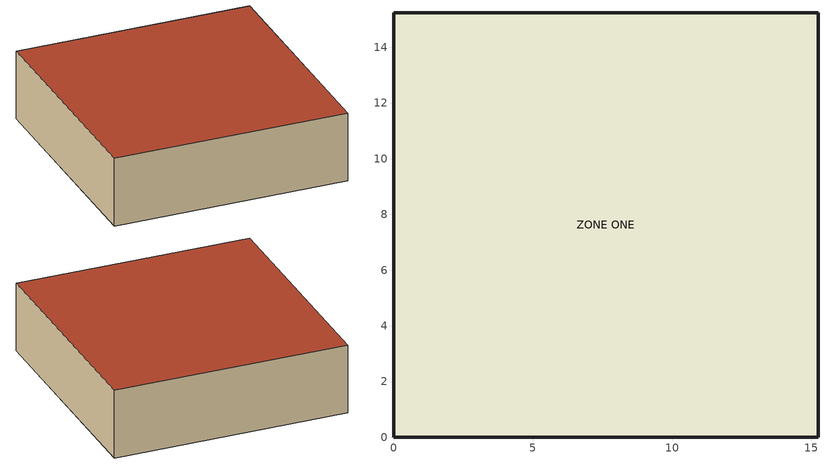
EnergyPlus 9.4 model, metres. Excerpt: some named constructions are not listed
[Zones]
ZONE ONE
 floor adiabatic (FLOOR): 15.24,0 0,0 0,15.24 15.24,15.24 z0
 wall outside (R13WALL): 0,0 15.24,0 15.24,15.24 0,15.24 0,0 z0:4.57
 roof outside (ROOF31): 0,15.24 0,0 15.24,0 15.24,15.24 z4.57
[Construction]
Construction 418: Composite 2-Core Filled Concrete Block Insulated #1, Composite Foam 2x6 Steel Stud R19 #1, Composite Brick Foam 2x4 Steel Stud R11 #1, Composite 2x4 Wood Stud R11 #1, Composite Foam 2x6 Steel Stud R19 #2, Composite Insulated Concrete Form Wall With Steel Ties #1, Composite 2x4 Steel Stud R11 #1
Construction 419: Composite 2-Core Filled Concrete Block Insulated #1, Composite Foam 2x6 Steel Stud R19 #1, Composite Brick Foam 2x4 Steel Stud R11 #1, Composite 2x4 Wood Stud R11 #1, Composite Insulated Concrete Form Wall With Steel Ties #1, Composite 2x4 Steel Stud R11 #1, Composite Foam 2x6 Steel Stud R19 #2
Construction 42: Composite 2-Core Filled Concrete Block Insulated #1, Composite 2x4 Steel Stud R11 #1, Composite Brick Foam 2x4 Steel Stud R11 #1, Composite Foam 2x6 Steel Stud R19 #2, Composite Insulated Concrete Form Wall With Steel Ties #1, Composite Foam 2x6 Steel Stud R19 #1, Composite 2x4 Wood Stud R11 #1
Construction 420: Composite 2-Core Filled Concrete Block Insulated #1, Composite Foam 2x6 Steel Stud R19 #1, Composite Brick Foam 2x4 Steel Stud R11 #1, Composite 2x4 Wood Stud R11 #1, Composite Insulated Concrete Form Wall With Steel Ties #1, Composite Foam 2x6 Steel Stud R19 #2, Composite 2x4 Steel Stud R11 #1
Construction 421: Composite 2-Core Filled Concrete Block Insulated #1, Composite Foam 2x6 Steel Stud R19 #1, Composite Brick Foam 2x4 Steel Stud R11 #1, Composite Foam 2x6 Steel Stud R19 #2, Composite 2x4 Steel Stud R11 #1, Composite 2x4 Wood Stud R11 #1, Composite Insulated Concrete Form Wall With Steel Ties #1
Construction 422: Composite 2-Core Filled Concrete Block Insulated #1, Composite Foam 2x6 Steel Stud R19 #1, Composite Brick Foam 2x4 Steel Stud R11 #1, Composite Foam 2x6 Steel Stud R19 #2, Composite 2x4 Steel Stud R11 #1, Composite Insulated Concrete Form Wall With Steel Ties #1, Composite 2x4 Wood Stud R11 #1
Construction 423: Composite 2-Core Filled Concrete Block Insulated #1, Composite Foam 2x6 Steel Stud R19 #1, Composite Brick Foam 2x4 Steel Stud R11 #1, Composite Foam 2x6 Steel Stud R19 #2, Composite 2x4 Wood Stud R11 #1, Composite 2x4 Steel Stud R11 #1, Composite Insulated Concrete Form Wall With Steel Ties #1
Construction 424: Composite 2-Core Filled Concrete Block Insulated #1, Composite Foam 2x6 Steel Stud R19 #1, Composite Brick Foam 2x4 Steel Stud R11 #1, Composite Foam 2x6 Steel Stud R19 #2, Composite 2x4 Wood Stud R11 #1, Composite Insulated Concrete Form Wall With Steel Ties #1, Composite 2x4 Steel Stud R11 #1
Construction 425: Composite 2-Core Filled Concrete Block Insulated #1, Composite Foam 2x6 Steel Stud R19 #1, Composite Brick Foam 2x4 Steel Stud R11 #1, Composite Foam 2x6 Steel Stud R19 #2, Composite Insulated Concrete Form Wall With Steel Ties #1, Composite 2x4 Steel Stud R11 #1, Composite 2x4 Wood Stud R11 #1
Construction 426: Composite 2-Core Filled Concrete Block Insulated #1, Composite Foam 2x6 Steel Stud R19 #1, Composite Brick Foam 2x4 Steel Stud R11 #1, Composite Foam 2x6 Steel Stud R19 #2, Composite Insulated Concrete Form Wall With Steel Ties #1, Composite 2x4 Wood Stud R11 #1, Composite 2x4 Steel Stud R11 #1
Construction 427: Composite 2-Core Filled Concrete Block Insulated #1, Composite Foam 2x6 Steel Stud R19 #1, Composite Brick Foam 2x4 Steel Stud R11 #1, Composite Insulated Concrete Form Wall With Steel Ties #1, Composite 2x4 Steel Stud R11 #1, Composite 2x4 Wood Stud R11 #1, Composite Foam 2x6 Steel Stud R19 #2
Construction 428: Composite 2-Core Filled Concrete Block Insulated #1, Composite Foam 2x6 Steel Stud R19 #1, Composite Brick Foam 2x4 Steel Stud R11 #1, Composite Insulated Concrete Form Wall With Steel Ties #1, Composite 2x4 Steel Stud R11 #1, Composite Foam 2x6 Steel Stud R19 #2, Composite 2x4 Wood Stud R11 #1
Construction 429: Composite 2-Core Filled Concrete Block Insulated #1, Composite Foam 2x6 Steel Stud R19 #1, Composite Brick Foam 2x4 Steel Stud R11 #1, Composite Insulated Concrete Form Wall With Steel Ties #1, Composite 2x4 Wood Stud R11 #1, Composite 2x4 Steel Stud R11 #1, Composite Foam 2x6 Steel Stud R19 #2
Construction 43: Composite 2-Core Filled Concrete Block Insulated #1, Composite 2x4 Steel Stud R11 #1, Composite Brick Foam 2x4 Steel Stud R11 #1, Composite Insulated Concrete Form Wall With Steel Ties #1, Composite 2x4 Wood Stud R11 #1, Composite Foam 2x6 Steel Stud R19 #1, Composite Foam 2x6 Steel Stud R19 #2
Construction 430: Composite 2-Core Filled Concrete Block Insulated #1, Composite Foam 2x6 Steel Stud R19 #1, Composite Brick Foam 2x4 Steel Stud R11 #1, Composite Insulated Concrete Form Wall With Steel Ties #1, Composite 2x4 Wood Stud R11 #1, Composite Foam 2x6 Steel Stud R19 #2, Composite 2x4 Steel Stud R11 #1
Construction 431: Composite 2-Core Filled Concrete Block Insulated #1, Composite Foam 2x6 Steel Stud R19 #1, Composite Brick Foam 2x4 Steel Stud R11 #1, Composite Insulated Concrete Form Wall With Steel Ties #1, Composite Foam 2x6 Steel Stud R19 #2, Composite 2x4 Steel Stud R11 #1, Composite 2x4 Wood Stud R11 #1
Construction 432: Composite 2-Core Filled Concrete Block Insulated #1, Composite Foam 2x6 Steel Stud R19 #1, Composite Brick Foam 2x4 Steel Stud R11 #1, Composite Insulated Concrete Form Wall With Steel Ties #1, Composite Foam 2x6 Steel Stud R19 #2, Composite 2x4 Wood Stud R11 #1, Composite 2x4 Steel Stud R11 #1
Construction 433: Composite 2-Core Filled Concrete Block Insulated #1, Composite Foam 2x6 Steel Stud R19 #1, Composite Foam 2x6 Steel Stud R19 #2, Composite 2x4 Steel Stud R11 #1, Composite 2x4 Wood Stud R11 #1, Composite Brick Foam 2x4 Steel Stud R11 #1, Composite Insulated Concrete Form Wall With Steel Ties #1
Construction 434: Composite 2-Core Filled Concrete Block Insulated #1, Composite Foam 2x6 Steel Stud R19 #1, Composite Foam 2x6 Steel Stud R19 #2, Composite 2x4 Steel Stud R11 #1, Composite 2x4 Wood Stud R11 #1, Composite Insulated Concrete Form Wall With Steel Ties #1, Composite Brick Foam 2x4 Steel Stud R11 #1
Construction 435: Composite 2-Core Filled Concrete Block Insulated #1, Composite Foam 2x6 Steel Stud R19 #1, Composite Foam 2x6 Steel Stud R19 #2, Composite 2x4 Steel Stud R11 #1, Composite Brick Foam 2x4 Steel Stud R11 #1, Composite 2x4 Wood Stud R11 #1, Composite Insulated Concrete Form Wall With Steel Ties #1
Construction 436: Composite 2-Core Filled Concrete Block Insulated #1, Composite Foam 2x6 Steel Stud R19 #1, Composite Foam 2x6 Steel Stud R19 #2, Composite 2x4 Steel Stud R11 #1, Composite Brick Foam 2x4 Steel Stud R11 #1, Composite Insulated Concrete Form Wall With Steel Ties #1, Composite 2x4 Wood Stud R11 #1
Construction 437: Composite 2-Core Filled Concrete Block Insulated #1, Composite Foam 2x6 Steel Stud R19 #1, Composite Foam 2x6 Steel Stud R19 #2, Composite 2x4 Steel Stud R11 #1, Composite Insulated Concrete Form Wall With Steel Ties #1, Composite 2x4 Wood Stud R11 #1, Composite Brick Foam 2x4 Steel Stud R11 #1
Construction 438: Composite 2-Core Filled Concrete Block Insulated #1, Composite Foam 2x6 Steel Stud R19 #1, Composite Foam 2x6 Steel Stud R19 #2, Composite 2x4 Steel Stud R11 #1, Composite Insulated Concrete Form Wall With Steel Ties #1, Composite Brick Foam 2x4 Steel Stud R11 #1, Composite 2x4 Wood Stud R11 #1
Construction 439: Composite 2-Core Filled Concrete Block Insulated #1, Composite Foam 2x6 Steel Stud R19 #1, Composite Foam 2x6 Steel Stud R19 #2, Composite 2x4 Wood Stud R11 #1, Composite 2x4 Steel Stud R11 #1, Composite Brick Foam 2x4 Steel Stud R11 #1, Composite Insulated Concrete Form Wall With Steel Ties #1
Construction 44: Composite 2-Core Filled Concrete Block Insulated #1, Composite 2x4 Steel Stud R11 #1, Composite Brick Foam 2x4 Steel Stud R11 #1, Composite Insulated Concrete Form Wall With Steel Ties #1, Composite 2x4 Wood Stud R11 #1, Composite Foam 2x6 Steel Stud R19 #2, Composite Foam 2x6 Steel Stud R19 #1
Construction 440: Composite 2-Core Filled Concrete Block Insulated #1, Composite Foam 2x6 Steel Stud R19 #1, Composite Foam 2x6 Steel Stud R19 #2, Composite 2x4 Wood Stud R11 #1, Composite 2x4 Steel Stud R11 #1, Composite Insulated Concrete Form Wall With Steel Ties #1, Composite Brick Foam 2x4 Steel Stud R11 #1
Construction 441: Composite 2-Core Filled Concrete Block Insulated #1, Composite Foam 2x6 Steel Stud R19 #1, Composite Foam 2x6 Steel Stud R19 #2, Composite 2x4 Wood Stud R11 #1, Composite Brick Foam 2x4 Steel Stud R11 #1, Composite 2x4 Steel Stud R11 #1, Composite Insulated Concrete Form Wall With Steel Ties #1
Construction 442: Composite 2-Core Filled Concrete Block Insulated #1, Composite Foam 2x6 Steel Stud R19 #1, Composite Foam 2x6 Steel Stud R19 #2, Composite 2x4 Wood Stud R11 #1, Composite Brick Foam 2x4 Steel Stud R11 #1, Composite Insulated Concrete Form Wall With Steel Ties #1, Composite 2x4 Steel Stud R11 #1
Construction 443: Composite 2-Core Filled Concrete Block Insulated #1, Composite Foam 2x6 Steel Stud R19 #1, Composite Foam 2x6 Steel Stud R19 #2, Composite 2x4 Wood Stud R11 #1, Composite Insulated Concrete Form Wall With Steel Ties #1, Composite 2x4 Steel Stud R11 #1, Composite Brick Foam 2x4 Steel Stud R11 #1
Construction 444: Composite 2-Core Filled Concrete Block Insulated #1, Composite Foam 2x6 Steel Stud R19 #1, Composite Foam 2x6 Steel Stud R19 #2, Composite 2x4 Wood Stud R11 #1, Composite Insulated Concrete Form Wall With Steel Ties #1, Composite Brick Foam 2x4 Steel Stud R11 #1, Composite 2x4 Steel Stud R11 #1
Construction 445: Composite 2-Core Filled Concrete Block Insulated #1, Composite Foam 2x6 Steel Stud R19 #1, Composite Foam 2x6 Steel Stud R19 #2, Composite Brick Foam 2x4 Steel Stud R11 #1, Composite 2x4 Steel Stud R11 #1, Composite 2x4 Wood Stud R11 #1, Composite Insulated Concrete Form Wall With Steel Ties #1
Construction 446: Composite 2-Core Filled Concrete Block Insulated #1, Composite Foam 2x6 Steel Stud R19 #1, Composite Foam 2x6 Steel Stud R19 #2, Composite Brick Foam 2x4 Steel Stud R11 #1, Composite 2x4 Steel Stud R11 #1, Composite Insulated Concrete Form Wall With Steel Ties #1, Composite 2x4 Wood Stud R11 #1
Construction 447: Composite 2-Core Filled Concrete Block Insulated #1, Composite Foam 2x6 Steel Stud R19 #1, Composite Foam 2x6 Steel Stud R19 #2, Composite Brick Foam 2x4 Steel Stud R11 #1, Composite 2x4 Wood Stud R11 #1, Composite 2x4 Steel Stud R11 #1, Composite Insulated Concrete Form Wall With Steel Ties #1
Construction 448: Composite 2-Core Filled Concrete Block Insulated #1, Composite Foam 2x6 Steel Stud R19 #1, Composite Foam 2x6 Steel Stud R19 #2, Composite Brick Foam 2x4 Steel Stud R11 #1, Composite 2x4 Wood Stud R11 #1, Composite Insulated Concrete Form Wall With Steel Ties #1, Composite 2x4 Steel Stud R11 #1
Construction 449: Composite 2-Core Filled Concrete Block Insulated #1, Composite Foam 2x6 Steel Stud R19 #1, Composite Foam 2x6 Steel Stud R19 #2, Composite Brick Foam 2x4 Steel Stud R11 #1, Composite Insulated Concrete Form Wall With Steel Ties #1, Composite 2x4 Steel Stud R11 #1, Composite 2x4 Wood Stud R11 #1
Construction 45: Composite 2-Core Filled Concrete Block Insulated #1, Composite 2x4 Steel Stud R11 #1, Composite Brick Foam 2x4 Steel Stud R11 #1, Composite Insulated Concrete Form Wall With Steel Ties #1, Composite Foam 2x6 Steel Stud R19 #1, Composite 2x4 Wood Stud R11 #1, Composite Foam 2x6 Steel Stud R19 #2
Construction 450: Composite 2-Core Filled Concrete Block Insulated #1, Composite Foam 2x6 Steel Stud R19 #1, Composite Foam 2x6 Steel Stud R19 #2, Composite Brick Foam 2x4 Steel Stud R11 #1, Composite Insulated Concrete Form Wall With Steel Ties #1, Composite 2x4 Wood Stud R11 #1, Composite 2x4 Steel Stud R11 #1
Construction 451: Composite 2-Core Filled Concrete Block Insulated #1, Composite Foam 2x6 Steel Stud R19 #1, Composite Foam 2x6 Steel Stud R19 #2, Composite Insulated Concrete Form Wall With Steel Ties #1, Composite 2x4 Steel Stud R11 #1, Composite 2x4 Wood Stud R11 #1, Composite Brick Foam 2x4 Steel Stud R11 #1
Construction 452: Composite 2-Core Filled Concrete Block Insulated #1, Composite Foam 2x6 Steel Stud R19 #1, Composite Foam 2x6 Steel Stud R19 #2, Composite Insulated Concrete Form Wall With Steel Ties #1, Composite 2x4 Steel Stud R11 #1, Composite Brick Foam 2x4 Steel Stud R11 #1, Composite 2x4 Wood Stud R11 #1
Construction 453: Composite 2-Core Filled Concrete Block Insulated #1, Composite Foam 2x6 Steel Stud R19 #1, Composite Foam 2x6 Steel Stud R19 #2, Composite Insulated Concrete Form Wall With Steel Ties #1, Composite 2x4 Wood Stud R11 #1, Composite 2x4 Steel Stud R11 #1, Composite Brick Foam 2x4 Steel Stud R11 #1
Construction 454: Composite 2-Core Filled Concrete Block Insulated #1, Composite Foam 2x6 Steel Stud R19 #1, Composite Foam 2x6 Steel Stud R19 #2, Composite Insulated Concrete Form Wall With Steel Ties #1, Composite 2x4 Wood Stud R11 #1, Composite Brick Foam 2x4 Steel Stud R11 #1, Composite 2x4 Steel Stud R11 #1
Construction 455: Composite 2-Core Filled Concrete Block Insulated #1, Composite Foam 2x6 Steel Stud R19 #1, Composite Foam 2x6 Steel Stud R19 #2, Composite Insulated Concrete Form Wall With Steel Ties #1, Composite Brick Foam 2x4 Steel Stud R11 #1, Composite 2x4 Steel Stud R11 #1, Composite 2x4 Wood Stud R11 #1
Construction 456: Composite 2-Core Filled Concrete Block Insulated #1, Composite Foam 2x6 Steel Stud R19 #1, Composite Foam 2x6 Steel Stud R19 #2, Composite Insulated Concrete Form Wall With Steel Ties #1, Composite Brick Foam 2x4 Steel Stud R11 #1, Composite 2x4 Wood Stud R11 #1, Composite 2x4 Steel Stud R11 #1
Construction 457: Composite 2-Core Filled Concrete Block Insulated #1, Composite Foam 2x6 Steel Stud R19 #1, Composite Insulated Concrete Form Wall With Steel Ties #1, Composite 2x4 Steel Stud R11 #1, Composite 2x4 Wood Stud R11 #1, Composite Brick Foam 2x4 Steel Stud R11 #1, Composite Foam 2x6 Steel Stud R19 #2
Construction 458: Composite 2-Core Filled Concrete Block Insulated #1, Composite Foam 2x6 Steel Stud R19 #1, Composite Insulated Concrete Form Wall With Steel Ties #1, Composite 2x4 Steel Stud R11 #1, Composite 2x4 Wood Stud R11 #1, Composite Foam 2x6 Steel Stud R19 #2, Composite Brick Foam 2x4 Steel Stud R11 #1
Construction 459: Composite 2-Core Filled Concrete Block Insulated #1, Composite Foam 2x6 Steel Stud R19 #1, Composite Insulated Concrete Form Wall With Steel Ties #1, Composite 2x4 Steel Stud R11 #1, Composite Brick Foam 2x4 Steel Stud R11 #1, Composite 2x4 Wood Stud R11 #1, Composite Foam 2x6 Steel Stud R19 #2
Construction 46: Composite 2-Core Filled Concrete Block Insulated #1, Composite 2x4 Steel Stud R11 #1, Composite Brick Foam 2x4 Steel Stud R11 #1, Composite Insulated Concrete Form Wall With Steel Ties #1, Composite Foam 2x6 Steel Stud R19 #1, Composite Foam 2x6 Steel Stud R19 #2, Composite 2x4 Wood Stud R11 #1
Construction 460: Composite 2-Core Filled Concrete Block Insulated #1, Composite Foam 2x6 Steel Stud R19 #1, Composite Insulated Concrete Form Wall With Steel Ties #1, Composite 2x4 Steel Stud R11 #1, Composite Brick Foam 2x4 Steel Stud R11 #1, Composite Foam 2x6 Steel Stud R19 #2, Composite 2x4 Wood Stud R11 #1
Construction 461: Composite 2-Core Filled Concrete Block Insulated #1, Composite Foam 2x6 Steel Stud R19 #1, Composite Insulated Concrete Form Wall With Steel Ties #1, Composite 2x4 Steel Stud R11 #1, Composite Foam 2x6 Steel Stud R19 #2, Composite 2x4 Wood Stud R11 #1, Composite Brick Foam 2x4 Steel Stud R11 #1
Construction 462: Composite 2-Core Filled Concrete Block Insulated #1, Composite Foam 2x6 Steel Stud R19 #1, Composite Insulated Concrete Form Wall With Steel Ties #1, Composite 2x4 Steel Stud R11 #1, Composite Foam 2x6 Steel Stud R19 #2, Composite Brick Foam 2x4 Steel Stud R11 #1, Composite 2x4 Wood Stud R11 #1
Construction 463: Composite 2-Core Filled Concrete Block Insulated #1, Composite Foam 2x6 Steel Stud R19 #1, Composite Insulated Concrete Form Wall With Steel Ties #1, Composite 2x4 Wood Stud R11 #1, Composite 2x4 Steel Stud R11 #1, Composite Brick Foam 2x4 Steel Stud R11 #1, Composite Foam 2x6 Steel Stud R19 #2
Construction 464: Composite 2-Core Filled Concrete Block Insulated #1, Composite Foam 2x6 Steel Stud R19 #1, Composite Insulated Concrete Form Wall With Steel Ties #1, Composite 2x4 Wood Stud R11 #1, Composite 2x4 Steel Stud R11 #1, Composite Foam 2x6 Steel Stud R19 #2, Composite Brick Foam 2x4 Steel Stud R11 #1
Construction 465: Composite 2-Core Filled Concrete Block Insulated #1, Composite Foam 2x6 Steel Stud R19 #1, Composite Insulated Concrete Form Wall With Steel Ties #1, Composite 2x4 Wood Stud R11 #1, Composite Brick Foam 2x4 Steel Stud R11 #1, Composite 2x4 Steel Stud R11 #1, Composite Foam 2x6 Steel Stud R19 #2
Construction 466: Composite 2-Core Filled Concrete Block Insulated #1, Composite Foam 2x6 Steel Stud R19 #1, Composite Insulated Concrete Form Wall With Steel Ties #1, Composite 2x4 Wood Stud R11 #1, Composite Brick Foam 2x4 Steel Stud R11 #1, Composite Foam 2x6 Steel Stud R19 #2, Composite 2x4 Steel Stud R11 #1
Construction 467: Composite 2-Core Filled Concrete Block Insulated #1, Composite Foam 2x6 Steel Stud R19 #1, Composite Insulated Concrete Form Wall With Steel Ties #1, Composite 2x4 Wood Stud R11 #1, Composite Foam 2x6 Steel Stud R19 #2, Composite 2x4 Steel Stud R11 #1, Composite Brick Foam 2x4 Steel Stud R11 #1
Construction 468: Composite 2-Core Filled Concrete Block Insulated #1, Composite Foam 2x6 Steel Stud R19 #1, Composite Insulated Concrete Form Wall With Steel Ties #1, Composite 2x4 Wood Stud R11 #1, Composite Foam 2x6 Steel Stud R19 #2, Composite Brick Foam 2x4 Steel Stud R11 #1, Composite 2x4 Steel Stud R11 #1
Construction 469: Composite 2-Core Filled Concrete Block Insulated #1, Composite Foam 2x6 Steel Stud R19 #1, Composite Insulated Concrete Form Wall With Steel Ties #1, Composite Brick Foam 2x4 Steel Stud R11 #1, Composite 2x4 Steel Stud R11 #1, Composite 2x4 Wood Stud R11 #1, Composite Foam 2x6 Steel Stud R19 #2
Construction 47: Composite 2-Core Filled Concrete Block Insulated #1, Composite 2x4 Steel Stud R11 #1, Composite Brick Foam 2x4 Steel Stud R11 #1, Composite Insulated Concrete Form Wall With Steel Ties #1, Composite Foam 2x6 Steel Stud R19 #2, Composite 2x4 Wood Stud R11 #1, Composite Foam 2x6 Steel Stud R19 #1
Construction 470: Composite 2-Core Filled Concrete Block Insulated #1, Composite Foam 2x6 Steel Stud R19 #1, Composite Insulated Concrete Form Wall With Steel Ties #1, Composite Brick Foam 2x4 Steel Stud R11 #1, Composite 2x4 Steel Stud R11 #1, Composite Foam 2x6 Steel Stud R19 #2, Composite 2x4 Wood Stud R11 #1
Construction 471: Composite 2-Core Filled Concrete Block Insulated #1, Composite Foam 2x6 Steel Stud R19 #1, Composite Insulated Concrete Form Wall With Steel Ties #1, Composite Brick Foam 2x4 Steel Stud R11 #1, Composite 2x4 Wood Stud R11 #1, Composite 2x4 Steel Stud R11 #1, Composite Foam 2x6 Steel Stud R19 #2
Construction 472: Composite 2-Core Filled Concrete Block Insulated #1, Composite Foam 2x6 Steel Stud R19 #1, Composite Insulated Concrete Form Wall With Steel Ties #1, Composite Brick Foam 2x4 Steel Stud R11 #1, Composite 2x4 Wood Stud R11 #1, Composite Foam 2x6 Steel Stud R19 #2, Composite 2x4 Steel Stud R11 #1
Construction 473: Composite 2-Core Filled Concrete Block Insulated #1, Composite Foam 2x6 Steel Stud R19 #1, Composite Insulated Concrete Form Wall With Steel Ties #1, Composite Brick Foam 2x4 Steel Stud R11 #1, Composite Foam 2x6 Steel Stud R19 #2, Composite 2x4 Steel Stud R11 #1, Composite 2x4 Wood Stud R11 #1
Construction 474: Composite 2-Core Filled Concrete Block Insulated #1, Composite Foam 2x6 Steel Stud R19 #1, Composite Insulated Concrete Form Wall With Steel Ties #1, Composite Brick Foam 2x4 Steel Stud R11 #1, Composite Foam 2x6 Steel Stud R19 #2, Composite 2x4 Wood Stud R11 #1, Composite 2x4 Steel Stud R11 #1
Construction 475: Composite 2-Core Filled Concrete Block Insulated #1, Composite Foam 2x6 Steel Stud R19 #1, Composite Insulated Concrete Form Wall With Steel Ties #1, Composite Foam 2x6 Steel Stud R19 #2, Composite 2x4 Steel Stud R11 #1, Composite 2x4 Wood Stud R11 #1, Composite Brick Foam 2x4 Steel Stud R11 #1
Construction 476: Composite 2-Core Filled Concrete Block Insulated #1, Composite Foam 2x6 Steel Stud R19 #1, Composite Insulated Concrete Form Wall With Steel Ties #1, Composite Foam 2x6 Steel Stud R19 #2, Composite 2x4 Steel Stud R11 #1, Composite Brick Foam 2x4 Steel Stud R11 #1, Composite 2x4 Wood Stud R11 #1
Construction 477: Composite 2-Core Filled Concrete Block Insulated #1, Composite Foam 2x6 Steel Stud R19 #1, Composite Insulated Concrete Form Wall With Steel Ties #1, Composite Foam 2x6 Steel Stud R19 #2, Composite 2x4 Wood Stud R11 #1, Composite 2x4 Steel Stud R11 #1, Composite Brick Foam 2x4 Steel Stud R11 #1
Construction 478: Composite 2-Core Filled Concrete Block Insulated #1, Composite Foam 2x6 Steel Stud R19 #1, Composite Insulated Concrete Form Wall With Steel Ties #1, Composite Foam 2x6 Steel Stud R19 #2, Composite 2x4 Wood Stud R11 #1, Composite Brick Foam 2x4 Steel Stud R11 #1, Composite 2x4 Steel Stud R11 #1
Construction 479: Composite 2-Core Filled Concrete Block Insulated #1, Composite Foam 2x6 Steel Stud R19 #1, Composite Insulated Concrete Form Wall With Steel Ties #1, Composite Foam 2x6 Steel Stud R19 #2, Composite Brick Foam 2x4 Steel Stud R11 #1, Composite 2x4 Steel Stud R11 #1, Composite 2x4 Wood Stud R11 #1
Construction 48: Composite 2-Core Filled Concrete Block Insulated #1, Composite 2x4 Steel Stud R11 #1, Composite Brick Foam 2x4 Steel Stud R11 #1, Composite Insulated Concrete Form Wall With Steel Ties #1, Composite Foam 2x6 Steel Stud R19 #2, Composite Foam 2x6 Steel Stud R19 #1, Composite 2x4 Wood Stud R11 #1
Construction 480: Composite 2-Core Filled Concrete Block Insulated #1, Composite Foam 2x6 Steel Stud R19 #1, Composite Insulated Concrete Form Wall With Steel Ties #1, Composite Foam 2x6 Steel Stud R19 #2, Composite Brick Foam 2x4 Steel Stud R11 #1, Composite 2x4 Wood Stud R11 #1, Composite 2x4 Steel Stud R11 #1
Construction 481: Composite 2-Core Filled Concrete Block Insulated #1, Composite Foam 2x6 Steel Stud R19 #2, Composite 2x4 Steel Stud R11 #1, Composite 2x4 Wood Stud R11 #1, Composite Brick Foam 2x4 Steel Stud R11 #1, Composite Foam 2x6 Steel Stud R19 #1, Composite Insulated Concrete Form Wall With Steel Ties #1
Construction 482: Composite 2-Core Filled Concrete Block Insulated #1, Composite Foam 2x6 Steel Stud R19 #2, Composite 2x4 Steel Stud R11 #1, Composite 2x4 Wood Stud R11 #1, Composite Brick Foam 2x4 Steel Stud R11 #1, Composite Insulated Concrete Form Wall With Steel Ties #1, Composite Foam 2x6 Steel Stud R19 #1
Construction 483: Composite 2-Core Filled Concrete Block Insulated #1, Composite Foam 2x6 Steel Stud R19 #2, Composite 2x4 Steel Stud R11 #1, Composite 2x4 Wood Stud R11 #1, Composite Foam 2x6 Steel Stud R19 #1, Composite Brick Foam 2x4 Steel Stud R11 #1, Composite Insulated Concrete Form Wall With Steel Ties #1
Construction 484: Composite 2-Core Filled Concrete Block Insulated #1, Composite Foam 2x6 Steel Stud R19 #2, Composite 2x4 Steel Stud R11 #1, Composite 2x4 Wood Stud R11 #1, Composite Foam 2x6 Steel Stud R19 #1, Composite Insulated Concrete Form Wall With Steel Ties #1, Composite Brick Foam 2x4 Steel Stud R11 #1
Construction 485: Composite 2-Core Filled Concrete Block Insulated #1, Composite Foam 2x6 Steel Stud R19 #2, Composite 2x4 Steel Stud R11 #1, Composite 2x4 Wood Stud R11 #1, Composite Insulated Concrete Form Wall With Steel Ties #1, Composite Brick Foam 2x4 Steel Stud R11 #1, Composite Foam 2x6 Steel Stud R19 #1
Construction 486: Composite 2-Core Filled Concrete Block Insulated #1, Composite Foam 2x6 Steel Stud R19 #2, Composite 2x4 Steel Stud R11 #1, Composite 2x4 Wood Stud R11 #1, Composite Insulated Concrete Form Wall With Steel Ties #1, Composite Foam 2x6 Steel Stud R19 #1, Composite Brick Foam 2x4 Steel Stud R11 #1
Construction 487: Composite 2-Core Filled Concrete Block Insulated #1, Composite Foam 2x6 Steel Stud R19 #2, Composite 2x4 Steel Stud R11 #1, Composite Brick Foam 2x4 Steel Stud R11 #1, Composite 2x4 Wood Stud R11 #1, Composite Foam 2x6 Steel Stud R19 #1, Composite Insulated Concrete Form Wall With Steel Ties #1
Construction 488: Composite 2-Core Filled Concrete Block Insulated #1, Composite Foam 2x6 Steel Stud R19 #2, Composite 2x4 Steel Stud R11 #1, Composite Brick Foam 2x4 Steel Stud R11 #1, Composite 2x4 Wood Stud R11 #1, Composite Insulated Concrete Form Wall With Steel Ties #1, Composite Foam 2x6 Steel Stud R19 #1
Construction 489: Composite 2-Core Filled Concrete Block Insulated #1, Composite Foam 2x6 Steel Stud R19 #2, Composite 2x4 Steel Stud R11 #1, Composite Brick Foam 2x4 Steel Stud R11 #1, Composite Foam 2x6 Steel Stud R19 #1, Composite 2x4 Wood Stud R11 #1, Composite Insulated Concrete Form Wall With Steel Ties #1
Construction 49: Composite 2-Core Filled Concrete Block Insulated #1, Composite 2x4 Steel Stud R11 #1, Composite Foam 2x6 Steel Stud R19 #1, Composite 2x4 Wood Stud R11 #1, Composite Brick Foam 2x4 Steel Stud R11 #1, Composite Foam 2x6 Steel Stud R19 #2, Composite Insulated Concrete Form Wall With Steel Ties #1
Construction 490: Composite 2-Core Filled Concrete Block Insulated #1, Composite Foam 2x6 Steel Stud R19 #2, Composite 2x4 Steel Stud R11 #1, Composite Brick Foam 2x4 Steel Stud R11 #1, Composite Foam 2x6 Steel Stud R19 #1, Composite Insulated Concrete Form Wall With Steel Ties #1, Composite 2x4 Wood Stud R11 #1
Construction 491: Composite 2-Core Filled Concrete Block Insulated #1, Composite Foam 2x6 Steel Stud R19 #2, Composite 2x4 Steel Stud R11 #1, Composite Brick Foam 2x4 Steel Stud R11 #1, Composite Insulated Concrete Form Wall With Steel Ties #1, Composite 2x4 Wood Stud R11 #1, Composite Foam 2x6 Steel Stud R19 #1
Construction 492: Composite 2-Core Filled Concrete Block Insulated #1, Composite Foam 2x6 Steel Stud R19 #2, Composite 2x4 Steel Stud R11 #1, Composite Brick Foam 2x4 Steel Stud R11 #1, Composite Insulated Concrete Form Wall With Steel Ties #1, Composite Foam 2x6 Steel Stud R19 #1, Composite 2x4 Wood Stud R11 #1
Construction 493: Composite 2-Core Filled Concrete Block Insulated #1, Composite Foam 2x6 Steel Stud R19 #2, Composite 2x4 Steel Stud R11 #1, Composite Foam 2x6 Steel Stud R19 #1, Composite 2x4 Wood Stud R11 #1, Composite Brick Foam 2x4 Steel Stud R11 #1, Composite Insulated Concrete Form Wall With Steel Ties #1
Construction 494: Composite 2-Core Filled Concrete Block Insulated #1, Composite Foam 2x6 Steel Stud R19 #2, Composite 2x4 Steel Stud R11 #1, Composite Foam 2x6 Steel Stud R19 #1, Composite 2x4 Wood Stud R11 #1, Composite Insulated Concrete Form Wall With Steel Ties #1, Composite Brick Foam 2x4 Steel Stud R11 #1
Construction 495: Composite 2-Core Filled Concrete Block Insulated #1, Composite Foam 2x6 Steel Stud R19 #2, Composite 2x4 Steel Stud R11 #1, Composite Foam 2x6 Steel Stud R19 #1, Composite Brick Foam 2x4 Steel Stud R11 #1, Composite 2x4 Wood Stud R11 #1, Composite Insulated Concrete Form Wall With Steel Ties #1
Construction 496: Composite 2-Core Filled Concrete Block Insulated #1, Composite Foam 2x6 Steel Stud R19 #2, Composite 2x4 Steel Stud R11 #1, Composite Foam 2x6 Steel Stud R19 #1, Composite Brick Foam 2x4 Steel Stud R11 #1, Composite Insulated Concrete Form Wall With Steel Ties #1, Composite 2x4 Wood Stud R11 #1
Construction 497: Composite 2-Core Filled Concrete Block Insulated #1, Composite Foam 2x6 Steel Stud R19 #2, Composite 2x4 Steel Stud R11 #1, Composite Foam 2x6 Steel Stud R19 #1, Composite Insulated Concrete Form Wall With Steel Ties #1, Composite 2x4 Wood Stud R11 #1, Composite Brick Foam 2x4 Steel Stud R11 #1
Construction 498: Composite 2-Core Filled Concrete Block Insulated #1, Composite Foam 2x6 Steel Stud R19 #2, Composite 2x4 Steel Stud R11 #1, Composite Foam 2x6 Steel Stud R19 #1, Composite Insulated Concrete Form Wall With Steel Ties #1, Composite Brick Foam 2x4 Steel Stud R11 #1, Composite 2x4 Wood Stud R11 #1
Construction 499: Composite 2-Core Filled Concrete Block Insulated #1, Composite Foam 2x6 Steel Stud R19 #2, Composite 2x4 Steel Stud R11 #1, Composite Insulated Concrete Form Wall With Steel Ties #1, Composite 2x4 Wood Stud R11 #1, Composite Brick Foam 2x4 Steel Stud R11 #1, Composite Foam 2x6 Steel Stud R19 #1
Construction 5: Composite 2-Core Filled Concrete Block Insulated #1, Composite 2x4 Steel Stud R11 #1, Composite 2x4 Wood Stud R11 #1, Composite Brick Foam 2x4 Steel Stud R11 #1, Composite Insulated Concrete Form Wall With Steel Ties #1, Composite Foam 2x6 Steel Stud R19 #1, Composite Foam 2x6 Steel Stud R19 #2
Construction 50: Composite 2-Core Filled Concrete Block Insulated #1, Composite 2x4 Steel Stud R11 #1, Composite Foam 2x6 Steel Stud R19 #1, Composite 2x4 Wood Stud R11 #1, Composite Brick Foam 2x4 Steel Stud R11 #1, Composite Insulated Concrete Form Wall With Steel Ties #1, Composite Foam 2x6 Steel Stud R19 #2
Construction 500: Composite 2-Core Filled Concrete Block Insulated #1, Composite Foam 2x6 Steel Stud R19 #2, Composite 2x4 Steel Stud R11 #1, Composite Insulated Concrete Form Wall With Steel Ties #1, Composite 2x4 Wood Stud R11 #1, Composite Foam 2x6 Steel Stud R19 #1, Composite Brick Foam 2x4 Steel Stud R11 #1
Construction 501: Composite 2-Core Filled Concrete Block Insulated #1, Composite Foam 2x6 Steel Stud R19 #2, Composite 2x4 Steel Stud R11 #1, Composite Insulated Concrete Form Wall With Steel Ties #1, Composite Brick Foam 2x4 Steel Stud R11 #1, Composite 2x4 Wood Stud R11 #1, Composite Foam 2x6 Steel Stud R19 #1
Construction 502: Composite 2-Core Filled Concrete Block Insulated #1, Composite Foam 2x6 Steel Stud R19 #2, Composite 2x4 Steel Stud R11 #1, Composite Insulated Concrete Form Wall With Steel Ties #1, Composite Brick Foam 2x4 Steel Stud R11 #1, Composite Foam 2x6 Steel Stud R19 #1, Composite 2x4 Wood Stud R11 #1
Construction 503: Composite 2-Core Filled Concrete Block Insulated #1, Composite Foam 2x6 Steel Stud R19 #2, Composite 2x4 Steel Stud R11 #1, Composite Insulated Concrete Form Wall With Steel Ties #1, Composite Foam 2x6 Steel Stud R19 #1, Composite 2x4 Wood Stud R11 #1, Composite Brick Foam 2x4 Steel Stud R11 #1
Construction 504: Composite 2-Core Filled Concrete Block Insulated #1, Composite Foam 2x6 Steel Stud R19 #2, Composite 2x4 Steel Stud R11 #1, Composite Insulated Concrete Form Wall With Steel Ties #1, Composite Foam 2x6 Steel Stud R19 #1, Composite Brick Foam 2x4 Steel Stud R11 #1, Composite 2x4 Wood Stud R11 #1
Construction 505: Composite 2-Core Filled Concrete Block Insulated #1, Composite Foam 2x6 Steel Stud R19 #2, Composite 2x4 Wood Stud R11 #1, Composite 2x4 Steel Stud R11 #1, Composite Brick Foam 2x4 Steel Stud R11 #1, Composite Foam 2x6 Steel Stud R19 #1, Composite Insulated Concrete Form Wall With Steel Ties #1
Construction 506: Composite 2-Core Filled Concrete Block Insulated #1, Composite Foam 2x6 Steel Stud R19 #2, Composite 2x4 Wood Stud R11 #1, Composite 2x4 Steel Stud R11 #1, Composite Brick Foam 2x4 Steel Stud R11 #1, Composite Insulated Concrete Form Wall With Steel Ties #1, Composite Foam 2x6 Steel Stud R19 #1
Construction 507: Composite 2-Core Filled Concrete Block Insulated #1, Composite Foam 2x6 Steel Stud R19 #2, Composite 2x4 Wood Stud R11 #1, Composite 2x4 Steel Stud R11 #1, Composite Foam 2x6 Steel Stud R19 #1, Composite Brick Foam 2x4 Steel Stud R11 #1, Composite Insulated Concrete Form Wall With Steel Ties #1
Construction 508: Composite 2-Core Filled Concrete Block Insulated #1, Composite Foam 2x6 Steel Stud R19 #2, Composite 2x4 Wood Stud R11 #1, Composite 2x4 Steel Stud R11 #1, Composite Foam 2x6 Steel Stud R19 #1, Composite Insulated Concrete Form Wall With Steel Ties #1, Composite Brick Foam 2x4 Steel Stud R11 #1
Construction 509: Composite 2-Core Filled Concrete Block Insulated #1, Composite Foam 2x6 Steel Stud R19 #2, Composite 2x4 Wood Stud R11 #1, Composite 2x4 Steel Stud R11 #1, Composite Insulated Concrete Form Wall With Steel Ties #1, Composite Brick Foam 2x4 Steel Stud R11 #1, Composite Foam 2x6 Steel Stud R19 #1
Construction 51: Composite 2-Core Filled Concrete Block Insulated #1, Composite 2x4 Steel Stud R11 #1, Composite Foam 2x6 Steel Stud R19 #1, Composite 2x4 Wood Stud R11 #1, Composite Foam 2x6 Steel Stud R19 #2, Composite Brick Foam 2x4 Steel Stud R11 #1, Composite Insulated Concrete Form Wall With Steel Ties #1
Construction 510: Composite 2-Core Filled Concrete Block Insulated #1, Composite Foam 2x6 Steel Stud R19 #2, Composite 2x4 Wood Stud R11 #1, Composite 2x4 Steel Stud R11 #1, Composite Insulated Concrete Form Wall With Steel Ties #1, Composite Foam 2x6 Steel Stud R19 #1, Composite Brick Foam 2x4 Steel Stud R11 #1
Construction 511: Composite 2-Core Filled Concrete Block Insulated #1, Composite Foam 2x6 Steel Stud R19 #2, Composite 2x4 Wood Stud R11 #1, Composite Brick Foam 2x4 Steel Stud R11 #1, Composite 2x4 Steel Stud R11 #1, Composite Foam 2x6 Steel Stud R19 #1, Composite Insulated Concrete Form Wall With Steel Ties #1
Construction 512: Composite 2-Core Filled Concrete Block Insulated #1, Composite Foam 2x6 Steel Stud R19 #2, Composite 2x4 Wood Stud R11 #1, Composite Brick Foam 2x4 Steel Stud R11 #1, Composite 2x4 Steel Stud R11 #1, Composite Insulated Concrete Form Wall With Steel Ties #1, Composite Foam 2x6 Steel Stud R19 #1
Construction 513: Composite 2-Core Filled Concrete Block Insulated #1, Composite Foam 2x6 Steel Stud R19 #2, Composite 2x4 Wood Stud R11 #1, Composite Brick Foam 2x4 Steel Stud R11 #1, Composite Foam 2x6 Steel Stud R19 #1, Composite 2x4 Steel Stud R11 #1, Composite Insulated Concrete Form Wall With Steel Ties #1
Construction 514: Composite 2-Core Filled Concrete Block Insulated #1, Composite Foam 2x6 Steel Stud R19 #2, Composite 2x4 Wood Stud R11 #1, Composite Brick Foam 2x4 Steel Stud R11 #1, Composite Foam 2x6 Steel Stud R19 #1, Composite Insulated Concrete Form Wall With Steel Ties #1, Composite 2x4 Steel Stud R11 #1
Construction 515: Composite 2-Core Filled Concrete Block Insulated #1, Composite Foam 2x6 Steel Stud R19 #2, Composite 2x4 Wood Stud R11 #1, Composite Brick Foam 2x4 Steel Stud R11 #1, Composite Insulated Concrete Form Wall With Steel Ties #1, Composite 2x4 Steel Stud R11 #1, Composite Foam 2x6 Steel Stud R19 #1
Construction 516: Composite 2-Core Filled Concrete Block Insulated #1, Composite Foam 2x6 Steel Stud R19 #2, Composite 2x4 Wood Stud R11 #1, Composite Brick Foam 2x4 Steel Stud R11 #1, Composite Insulated Concrete Form Wall With Steel Ties #1, Composite Foam 2x6 Steel Stud R19 #1, Composite 2x4 Steel Stud R11 #1
Construction 517: Composite 2-Core Filled Concrete Block Insulated #1, Composite Foam 2x6 Steel Stud R19 #2, Composite 2x4 Wood Stud R11 #1, Composite Foam 2x6 Steel Stud R19 #1, Composite 2x4 Steel Stud R11 #1, Composite Brick Foam 2x4 Steel Stud R11 #1, Composite Insulated Concrete Form Wall With Steel Ties #1
Construction 518: Composite 2-Core Filled Concrete Block Insulated #1, Composite Foam 2x6 Steel Stud R19 #2, Composite 2x4 Wood Stud R11 #1, Composite Foam 2x6 Steel Stud R19 #1, Composite 2x4 Steel Stud R11 #1, Composite Insulated Concrete Form Wall With Steel Ties #1, Composite Brick Foam 2x4 Steel Stud R11 #1
Construction 519: Composite 2-Core Filled Concrete Block Insulated #1, Composite Foam 2x6 Steel Stud R19 #2, Composite 2x4 Wood Stud R11 #1, Composite Foam 2x6 Steel Stud R19 #1, Composite Brick Foam 2x4 Steel Stud R11 #1, Composite 2x4 Steel Stud R11 #1, Composite Insulated Concrete Form Wall With Steel Ties #1
Construction 52: Composite 2-Core Filled Concrete Block Insulated #1, Composite 2x4 Steel Stud R11 #1, Composite Foam 2x6 Steel Stud R19 #1, Composite 2x4 Wood Stud R11 #1, Composite Foam 2x6 Steel Stud R19 #2, Composite Insulated Concrete Form Wall With Steel Ties #1, Composite Brick Foam 2x4 Steel Stud R11 #1
Construction 520: Composite 2-Core Filled Concrete Block Insulated #1, Composite Foam 2x6 Steel Stud R19 #2, Composite 2x4 Wood Stud R11 #1, Composite Foam 2x6 Steel Stud R19 #1, Composite Brick Foam 2x4 Steel Stud R11 #1, Composite Insulated Concrete Form Wall With Steel Ties #1, Composite 2x4 Steel Stud R11 #1
Construction 521: Composite 2-Core Filled Concrete Block Insulated #1, Composite Foam 2x6 Steel Stud R19 #2, Composite 2x4 Wood Stud R11 #1, Composite Foam 2x6 Steel Stud R19 #1, Composite Insulated Concrete Form Wall With Steel Ties #1, Composite 2x4 Steel Stud R11 #1, Composite Brick Foam 2x4 Steel Stud R11 #1
Construction 522: Composite 2-Core Filled Concrete Block Insulated #1, Composite Foam 2x6 Steel Stud R19 #2, Composite 2x4 Wood Stud R11 #1, Composite Foam 2x6 Steel Stud R19 #1, Composite Insulated Concrete Form Wall With Steel Ties #1, Composite Brick Foam 2x4 Steel Stud R11 #1, Composite 2x4 Steel Stud R11 #1
Construction 523: Composite 2-Core Filled Concrete Block Insulated #1, Composite Foam 2x6 Steel Stud R19 #2, Composite 2x4 Wood Stud R11 #1, Composite Insulated Concrete Form Wall With Steel Ties #1, Composite 2x4 Steel Stud R11 #1, Composite Brick Foam 2x4 Steel Stud R11 #1, Composite Foam 2x6 Steel Stud R19 #1
Construction 524: Composite 2-Core Filled Concrete Block Insulated #1, Composite Foam 2x6 Steel Stud R19 #2, Composite 2x4 Wood Stud R11 #1, Composite Insulated Concrete Form Wall With Steel Ties #1, Composite 2x4 Steel Stud R11 #1, Composite Foam 2x6 Steel Stud R19 #1, Composite Brick Foam 2x4 Steel Stud R11 #1
Construction 525: Composite 2-Core Filled Concrete Block Insulated #1, Composite Foam 2x6 Steel Stud R19 #2, Composite 2x4 Wood Stud R11 #1, Composite Insulated Concrete Form Wall With Steel Ties #1, Composite Brick Foam 2x4 Steel Stud R11 #1, Composite 2x4 Steel Stud R11 #1, Composite Foam 2x6 Steel Stud R19 #1
Construction 526: Composite 2-Core Filled Concrete Block Insulated #1, Composite Foam 2x6 Steel Stud R19 #2, Composite 2x4 Wood Stud R11 #1, Composite Insulated Concrete Form Wall With Steel Ties #1, Composite Brick Foam 2x4 Steel Stud R11 #1, Composite Foam 2x6 Steel Stud R19 #1, Composite 2x4 Steel Stud R11 #1
Construction 527: Composite 2-Core Filled Concrete Block Insulated #1, Composite Foam 2x6 Steel Stud R19 #2, Composite 2x4 Wood Stud R11 #1, Composite Insulated Concrete Form Wall With Steel Ties #1, Composite Foam 2x6 Steel Stud R19 #1, Composite 2x4 Steel Stud R11 #1, Composite Brick Foam 2x4 Steel Stud R11 #1
Construction 528: Composite 2-Core Filled Concrete Block Insulated #1, Composite Foam 2x6 Steel Stud R19 #2, Composite 2x4 Wood Stud R11 #1, Composite Insulated Concrete Form Wall With Steel Ties #1, Composite Foam 2x6 Steel Stud R19 #1, Composite Brick Foam 2x4 Steel Stud R11 #1, Composite 2x4 Steel Stud R11 #1
Construction 529: Composite 2-Core Filled Concrete Block Insulated #1, Composite Foam 2x6 Steel Stud R19 #2, Composite Brick Foam 2x4 Steel Stud R11 #1, Composite 2x4 Steel Stud R11 #1, Composite 2x4 Wood Stud R11 #1, Composite Foam 2x6 Steel Stud R19 #1, Composite Insulated Concrete Form Wall With Steel Ties #1
Construction 53: Composite 2-Core Filled Concrete Block Insulated #1, Composite 2x4 Steel Stud R11 #1, Composite Foam 2x6 Steel Stud R19 #1, Composite 2x4 Wood Stud R11 #1, Composite Insulated Concrete Form Wall With Steel Ties #1, Composite Brick Foam 2x4 Steel Stud R11 #1, Composite Foam 2x6 Steel Stud R19 #2
Construction 530: Composite 2-Core Filled Concrete Block Insulated #1, Composite Foam 2x6 Steel Stud R19 #2, Composite Brick Foam 2x4 Steel Stud R11 #1, Composite 2x4 Steel Stud R11 #1, Composite 2x4 Wood Stud R11 #1, Composite Insulated Concrete Form Wall With Steel Ties #1, Composite Foam 2x6 Steel Stud R19 #1
Construction 531: Composite 2-Core Filled Concrete Block Insulated #1, Composite Foam 2x6 Steel Stud R19 #2, Composite Brick Foam 2x4 Steel Stud R11 #1, Composite 2x4 Steel Stud R11 #1, Composite Foam 2x6 Steel Stud R19 #1, Composite 2x4 Wood Stud R11 #1, Composite Insulated Concrete Form Wall With Steel Ties #1
Construction 532: Composite 2-Core Filled Concrete Block Insulated #1, Composite Foam 2x6 Steel Stud R19 #2, Composite Brick Foam 2x4 Steel Stud R11 #1, Composite 2x4 Steel Stud R11 #1, Composite Foam 2x6 Steel Stud R19 #1, Composite Insulated Concrete Form Wall With Steel Ties #1, Composite 2x4 Wood Stud R11 #1
Construction 533: Composite 2-Core Filled Concrete Block Insulated #1, Composite Foam 2x6 Steel Stud R19 #2, Composite Brick Foam 2x4 Steel Stud R11 #1, Composite 2x4 Steel Stud R11 #1, Composite Insulated Concrete Form Wall With Steel Ties #1, Composite 2x4 Wood Stud R11 #1, Composite Foam 2x6 Steel Stud R19 #1
Construction 534: Composite 2-Core Filled Concrete Block Insulated #1, Composite Foam 2x6 Steel Stud R19 #2, Composite Brick Foam 2x4 Steel Stud R11 #1, Composite 2x4 Steel Stud R11 #1, Composite Insulated Concrete Form Wall With Steel Ties #1, Composite Foam 2x6 Steel Stud R19 #1, Composite 2x4 Wood Stud R11 #1
Construction 535: Composite 2-Core Filled Concrete Block Insulated #1, Composite Foam 2x6 Steel Stud R19 #2, Composite Brick Foam 2x4 Steel Stud R11 #1, Composite 2x4 Wood Stud R11 #1, Composite 2x4 Steel Stud R11 #1, Composite Foam 2x6 Steel Stud R19 #1, Composite Insulated Concrete Form Wall With Steel Ties #1
Construction 536: Composite 2-Core Filled Concrete Block Insulated #1, Composite Foam 2x6 Steel Stud R19 #2, Composite Brick Foam 2x4 Steel Stud R11 #1, Composite 2x4 Wood Stud R11 #1, Composite 2x4 Steel Stud R11 #1, Composite Insulated Concrete Form Wall With Steel Ties #1, Composite Foam 2x6 Steel Stud R19 #1
Construction 537: Composite 2-Core Filled Concrete Block Insulated #1, Composite Foam 2x6 Steel Stud R19 #2, Composite Brick Foam 2x4 Steel Stud R11 #1, Composite 2x4 Wood Stud R11 #1, Composite Foam 2x6 Steel Stud R19 #1, Composite 2x4 Steel Stud R11 #1, Composite Insulated Concrete Form Wall With Steel Ties #1
Construction 538: Composite 2-Core Filled Concrete Block Insulated #1, Composite Foam 2x6 Steel Stud R19 #2, Composite Brick Foam 2x4 Steel Stud R11 #1, Composite 2x4 Wood Stud R11 #1, Composite Foam 2x6 Steel Stud R19 #1, Composite Insulated Concrete Form Wall With Steel Ties #1, Composite 2x4 Steel Stud R11 #1
Construction 539: Composite 2-Core Filled Concrete Block Insulated #1, Composite Foam 2x6 Steel Stud R19 #2, Composite Brick Foam 2x4 Steel Stud R11 #1, Composite 2x4 Wood Stud R11 #1, Composite Insulated Concrete Form Wall With Steel Ties #1, Composite 2x4 Steel Stud R11 #1, Composite Foam 2x6 Steel Stud R19 #1
Construction 54: Composite 2-Core Filled Concrete Block Insulated #1, Composite 2x4 Steel Stud R11 #1, Composite Foam 2x6 Steel Stud R19 #1, Composite 2x4 Wood Stud R11 #1, Composite Insulated Concrete Form Wall With Steel Ties #1, Composite Foam 2x6 Steel Stud R19 #2, Composite Brick Foam 2x4 Steel Stud R11 #1
Construction 540: Composite 2-Core Filled Concrete Block Insulated #1, Composite Foam 2x6 Steel Stud R19 #2, Composite Brick Foam 2x4 Steel Stud R11 #1, Composite 2x4 Wood Stud R11 #1, Composite Insulated Concrete Form Wall With Steel Ties #1, Composite Foam 2x6 Steel Stud R19 #1, Composite 2x4 Steel Stud R11 #1
Construction 541: Composite 2-Core Filled Concrete Block Insulated #1, Composite Foam 2x6 Steel Stud R19 #2, Composite Brick Foam 2x4 Steel Stud R11 #1, Composite Foam 2x6 Steel Stud R19 #1, Composite 2x4 Steel Stud R11 #1, Composite 2x4 Wood Stud R11 #1, Composite Insulated Concrete Form Wall With Steel Ties #1
Construction 542: Composite 2-Core Filled Concrete Block Insulated #1, Composite Foam 2x6 Steel Stud R19 #2, Composite Brick Foam 2x4 Steel Stud R11 #1, Composite Foam 2x6 Steel Stud R19 #1, Composite 2x4 Steel Stud R11 #1, Composite Insulated Concrete Form Wall With Steel Ties #1, Composite 2x4 Wood Stud R11 #1
Construction 543: Composite 2-Core Filled Concrete Block Insulated #1, Composite Foam 2x6 Steel Stud R19 #2, Composite Brick Foam 2x4 Steel Stud R11 #1, Composite Foam 2x6 Steel Stud R19 #1, Composite 2x4 Wood Stud R11 #1, Composite 2x4 Steel Stud R11 #1, Composite Insulated Concrete Form Wall With Steel Ties #1
Construction 544: Composite 2-Core Filled Concrete Block Insulated #1, Composite Foam 2x6 Steel Stud R19 #2, Composite Brick Foam 2x4 Steel Stud R11 #1, Composite Foam 2x6 Steel Stud R19 #1, Composite 2x4 Wood Stud R11 #1, Composite Insulated Concrete Form Wall With Steel Ties #1, Composite 2x4 Steel Stud R11 #1
Construction 545: Composite 2-Core Filled Concrete Block Insulated #1, Composite Foam 2x6 Steel Stud R19 #2, Composite Brick Foam 2x4 Steel Stud R11 #1, Composite Foam 2x6 Steel Stud R19 #1, Composite Insulated Concrete Form Wall With Steel Ties #1, Composite 2x4 Steel Stud R11 #1, Composite 2x4 Wood Stud R11 #1
Construction 546: Composite 2-Core Filled Concrete Block Insulated #1, Composite Foam 2x6 Steel Stud R19 #2, Composite Brick Foam 2x4 Steel Stud R11 #1, Composite Foam 2x6 Steel Stud R19 #1, Composite Insulated Concrete Form Wall With Steel Ties #1, Composite 2x4 Wood Stud R11 #1, Composite 2x4 Steel Stud R11 #1
Construction 547: Composite 2-Core Filled Concrete Block Insulated #1, Composite Foam 2x6 Steel Stud R19 #2, Composite Brick Foam 2x4 Steel Stud R11 #1, Composite Insulated Concrete Form Wall With Steel Ties #1, Composite 2x4 Steel Stud R11 #1, Composite 2x4 Wood Stud R11 #1, Composite Foam 2x6 Steel Stud R19 #1
Construction 548: Composite 2-Core Filled Concrete Block Insulated #1, Composite Foam 2x6 Steel Stud R19 #2, Composite Brick Foam 2x4 Steel Stud R11 #1, Composite Insulated Concrete Form Wall With Steel Ties #1, Composite 2x4 Steel Stud R11 #1, Composite Foam 2x6 Steel Stud R19 #1, Composite 2x4 Wood Stud R11 #1
Construction 549: Composite 2-Core Filled Concrete Block Insulated #1, Composite Foam 2x6 Steel Stud R19 #2, Composite Brick Foam 2x4 Steel Stud R11 #1, Composite Insulated Concrete Form Wall With Steel Ties #1, Composite 2x4 Wood Stud R11 #1, Composite 2x4 Steel Stud R11 #1, Composite Foam 2x6 Steel Stud R19 #1
Construction 55: Composite 2-Core Filled Concrete Block Insulated #1, Composite 2x4 Steel Stud R11 #1, Composite Foam 2x6 Steel Stud R19 #1, Composite Brick Foam 2x4 Steel Stud R11 #1, Composite 2x4 Wood Stud R11 #1, Composite Foam 2x6 Steel Stud R19 #2, Composite Insulated Concrete Form Wall With Steel Ties #1
Construction 550: Composite 2-Core Filled Concrete Block Insulated #1, Composite Foam 2x6 Steel Stud R19 #2, Composite Brick Foam 2x4 Steel Stud R11 #1, Composite Insulated Concrete Form Wall With Steel Ties #1, Composite 2x4 Wood Stud R11 #1, Composite Foam 2x6 Steel Stud R19 #1, Composite 2x4 Steel Stud R11 #1
Construction 551: Composite 2-Core Filled Concrete Block Insulated #1, Composite Foam 2x6 Steel Stud R19 #2, Composite Brick Foam 2x4 Steel Stud R11 #1, Composite Insulated Concrete Form Wall With Steel Ties #1, Composite Foam 2x6 Steel Stud R19 #1, Composite 2x4 Steel Stud R11 #1, Composite 2x4 Wood Stud R11 #1
Construction 552: Composite 2-Core Filled Concrete Block Insulated #1, Composite Foam 2x6 Steel Stud R19 #2, Composite Brick Foam 2x4 Steel Stud R11 #1, Composite Insulated Concrete Form Wall With Steel Ties #1, Composite Foam 2x6 Steel Stud R19 #1, Composite 2x4 Wood Stud R11 #1, Composite 2x4 Steel Stud R11 #1
Construction 553: Composite 2-Core Filled Concrete Block Insulated #1, Composite Foam 2x6 Steel Stud R19 #2, Composite Foam 2x6 Steel Stud R19 #1, Composite 2x4 Steel Stud R11 #1, Composite 2x4 Wood Stud R11 #1, Composite Brick Foam 2x4 Steel Stud R11 #1, Composite Insulated Concrete Form Wall With Steel Ties #1
Construction 554: Composite 2-Core Filled Concrete Block Insulated #1, Composite Foam 2x6 Steel Stud R19 #2, Composite Foam 2x6 Steel Stud R19 #1, Composite 2x4 Steel Stud R11 #1, Composite 2x4 Wood Stud R11 #1, Composite Insulated Concrete Form Wall With Steel Ties #1, Composite Brick Foam 2x4 Steel Stud R11 #1
Construction 555: Composite 2-Core Filled Concrete Block Insulated #1, Composite Foam 2x6 Steel Stud R19 #2, Composite Foam 2x6 Steel Stud R19 #1, Composite 2x4 Steel Stud R11 #1, Composite Brick Foam 2x4 Steel Stud R11 #1, Composite 2x4 Wood Stud R11 #1, Composite Insulated Concrete Form Wall With Steel Ties #1
Construction 556: Composite 2-Core Filled Concrete Block Insulated #1, Composite Foam 2x6 Steel Stud R19 #2, Composite Foam 2x6 Steel Stud R19 #1, Composite 2x4 Steel Stud R11 #1, Composite Brick Foam 2x4 Steel Stud R11 #1, Composite Insulated Concrete Form Wall With Steel Ties #1, Composite 2x4 Wood Stud R11 #1
Construction 557: Composite 2-Core Filled Concrete Block Insulated #1, Composite Foam 2x6 Steel Stud R19 #2, Composite Foam 2x6 Steel Stud R19 #1, Composite 2x4 Steel Stud R11 #1, Composite Insulated Concrete Form Wall With Steel Ties #1, Composite 2x4 Wood Stud R11 #1, Composite Brick Foam 2x4 Steel Stud R11 #1
Construction 558: Composite 2-Core Filled Concrete Block Insulated #1, Composite Foam 2x6 Steel Stud R19 #2, Composite Foam 2x6 Steel Stud R19 #1, Composite 2x4 Steel Stud R11 #1, Composite Insulated Concrete Form Wall With Steel Ties #1, Composite Brick Foam 2x4 Steel Stud R11 #1, Composite 2x4 Wood Stud R11 #1
Construction 559: Composite 2-Core Filled Concrete Block Insulated #1, Composite Foam 2x6 Steel Stud R19 #2, Composite Foam 2x6 Steel Stud R19 #1, Composite 2x4 Wood Stud R11 #1, Composite 2x4 Steel Stud R11 #1, Composite Brick Foam 2x4 Steel Stud R11 #1, Composite Insulated Concrete Form Wall With Steel Ties #1
Construction 56: Composite 2-Core Filled Concrete Block Insulated #1, Composite 2x4 Steel Stud R11 #1, Composite Foam 2x6 Steel Stud R19 #1, Composite Brick Foam 2x4 Steel Stud R11 #1, Composite 2x4 Wood Stud R11 #1, Composite Insulated Concrete Form Wall With Steel Ties #1, Composite Foam 2x6 Steel Stud R19 #2
Construction 560: Composite 2-Core Filled Concrete Block Insulated #1, Composite Foam 2x6 Steel Stud R19 #2, Composite Foam 2x6 Steel Stud R19 #1, Composite 2x4 Wood Stud R11 #1, Composite 2x4 Steel Stud R11 #1, Composite Insulated Concrete Form Wall With Steel Ties #1, Composite Brick Foam 2x4 Steel Stud R11 #1
Construction 561: Composite 2-Core Filled Concrete Block Insulated #1, Composite Foam 2x6 Steel Stud R19 #2, Composite Foam 2x6 Steel Stud R19 #1, Composite 2x4 Wood Stud R11 #1, Composite Brick Foam 2x4 Steel Stud R11 #1, Composite 2x4 Steel Stud R11 #1, Composite Insulated Concrete Form Wall With Steel Ties #1
Construction 562: Composite 2-Core Filled Concrete Block Insulated #1, Composite Foam 2x6 Steel Stud R19 #2, Composite Foam 2x6 Steel Stud R19 #1, Composite 2x4 Wood Stud R11 #1, Composite Brick Foam 2x4 Steel Stud R11 #1, Composite Insulated Concrete Form Wall With Steel Ties #1, Composite 2x4 Steel Stud R11 #1
Construction 563: Composite 2-Core Filled Concrete Block Insulated #1, Composite Foam 2x6 Steel Stud R19 #2, Composite Foam 2x6 Steel Stud R19 #1, Composite 2x4 Wood Stud R11 #1, Composite Insulated Concrete Form Wall With Steel Ties #1, Composite 2x4 Steel Stud R11 #1, Composite Brick Foam 2x4 Steel Stud R11 #1
Construction 564: Composite 2-Core Filled Concrete Block Insulated #1, Composite Foam 2x6 Steel Stud R19 #2, Composite Foam 2x6 Steel Stud R19 #1, Composite 2x4 Wood Stud R11 #1, Composite Insulated Concrete Form Wall With Steel Ties #1, Composite Brick Foam 2x4 Steel Stud R11 #1, Composite 2x4 Steel Stud R11 #1
Construction 565: Composite 2-Core Filled Concrete Block Insulated #1, Composite Foam 2x6 Steel Stud R19 #2, Composite Foam 2x6 Steel Stud R19 #1, Composite Brick Foam 2x4 Steel Stud R11 #1, Composite 2x4 Steel Stud R11 #1, Composite 2x4 Wood Stud R11 #1, Composite Insulated Concrete Form Wall With Steel Ties #1
Construction 566: Composite 2-Core Filled Concrete Block Insulated #1, Composite Foam 2x6 Steel Stud R19 #2, Composite Foam 2x6 Steel Stud R19 #1, Composite Brick Foam 2x4 Steel Stud R11 #1, Composite 2x4 Steel Stud R11 #1, Composite Insulated Concrete Form Wall With Steel Ties #1, Composite 2x4 Wood Stud R11 #1
Construction 567: Composite 2-Core Filled Concrete Block Insulated #1, Composite Foam 2x6 Steel Stud R19 #2, Composite Foam 2x6 Steel Stud R19 #1, Composite Brick Foam 2x4 Steel Stud R11 #1, Composite 2x4 Wood Stud R11 #1, Composite 2x4 Steel Stud R11 #1, Composite Insulated Concrete Form Wall With Steel Ties #1
Construction 568: Composite 2-Core Filled Concrete Block Insulated #1, Composite Foam 2x6 Steel Stud R19 #2, Composite Foam 2x6 Steel Stud R19 #1, Composite Brick Foam 2x4 Steel Stud R11 #1, Composite 2x4 Wood Stud R11 #1, Composite Insulated Concrete Form Wall With Steel Ties #1, Composite 2x4 Steel Stud R11 #1
Construction 569: Composite 2-Core Filled Concrete Block Insulated #1, Composite Foam 2x6 Steel Stud R19 #2, Composite Foam 2x6 Steel Stud R19 #1, Composite Brick Foam 2x4 Steel Stud R11 #1, Composite Insulated Concrete Form Wall With Steel Ties #1, Composite 2x4 Steel Stud R11 #1, Composite 2x4 Wood Stud R11 #1
Construction 57: Composite 2-Core Filled Concrete Block Insulated #1, Composite 2x4 Steel Stud R11 #1, Composite Foam 2x6 Steel Stud R19 #1, Composite Brick Foam 2x4 Steel Stud R11 #1, Composite Foam 2x6 Steel Stud R19 #2, Composite 2x4 Wood Stud R11 #1, Composite Insulated Concrete Form Wall With Steel Ties #1
Construction 570: Composite 2-Core Filled Concrete Block Insulated #1, Composite Foam 2x6 Steel Stud R19 #2, Composite Foam 2x6 Steel Stud R19 #1, Composite Brick Foam 2x4 Steel Stud R11 #1, Composite Insulated Concrete Form Wall With Steel Ties #1, Composite 2x4 Wood Stud R11 #1, Composite 2x4 Steel Stud R11 #1
Construction 571: Composite 2-Core Filled Concrete Block Insulated #1, Composite Foam 2x6 Steel Stud R19 #2, Composite Foam 2x6 Steel Stud R19 #1, Composite Insulated Concrete Form Wall With Steel Ties #1, Composite 2x4 Steel Stud R11 #1, Composite 2x4 Wood Stud R11 #1, Composite Brick Foam 2x4 Steel Stud R11 #1
Construction 572: Composite 2-Core Filled Concrete Block Insulated #1, Composite Foam 2x6 Steel Stud R19 #2, Composite Foam 2x6 Steel Stud R19 #1, Composite Insulated Concrete Form Wall With Steel Ties #1, Composite 2x4 Steel Stud R11 #1, Composite Brick Foam 2x4 Steel Stud R11 #1, Composite 2x4 Wood Stud R11 #1
Construction 573: Composite 2-Core Filled Concrete Block Insulated #1, Composite Foam 2x6 Steel Stud R19 #2, Composite Foam 2x6 Steel Stud R19 #1, Composite Insulated Concrete Form Wall With Steel Ties #1, Composite 2x4 Wood Stud R11 #1, Composite 2x4 Steel Stud R11 #1, Composite Brick Foam 2x4 Steel Stud R11 #1
Construction 574: Composite 2-Core Filled Concrete Block Insulated #1, Composite Foam 2x6 Steel Stud R19 #2, Composite Foam 2x6 Steel Stud R19 #1, Composite Insulated Concrete Form Wall With Steel Ties #1, Composite 2x4 Wood Stud R11 #1, Composite Brick Foam 2x4 Steel Stud R11 #1, Composite 2x4 Steel Stud R11 #1
Construction 575: Composite 2-Core Filled Concrete Block Insulated #1, Composite Foam 2x6 Steel Stud R19 #2, Composite Foam 2x6 Steel Stud R19 #1, Composite Insulated Concrete Form Wall With Steel Ties #1, Composite Brick Foam 2x4 Steel Stud R11 #1, Composite 2x4 Steel Stud R11 #1, Composite 2x4 Wood Stud R11 #1
Construction 576: Composite 2-Core Filled Concrete Block Insulated #1, Composite Foam 2x6 Steel Stud R19 #2, Composite Foam 2x6 Steel Stud R19 #1, Composite Insulated Concrete Form Wall With Steel Ties #1, Composite Brick Foam 2x4 Steel Stud R11 #1, Composite 2x4 Wood Stud R11 #1, Composite 2x4 Steel Stud R11 #1
Construction 577: Composite 2-Core Filled Concrete Block Insulated #1, Composite Foam 2x6 Steel Stud R19 #2, Composite Insulated Concrete Form Wall With Steel Ties #1, Composite 2x4 Steel Stud R11 #1, Composite 2x4 Wood Stud R11 #1, Composite Brick Foam 2x4 Steel Stud R11 #1, Composite Foam 2x6 Steel Stud R19 #1
Construction 578: Composite 2-Core Filled Concrete Block Insulated #1, Composite Foam 2x6 Steel Stud R19 #2, Composite Insulated Concrete Form Wall With Steel Ties #1, Composite 2x4 Steel Stud R11 #1, Composite 2x4 Wood Stud R11 #1, Composite Foam 2x6 Steel Stud R19 #1, Composite Brick Foam 2x4 Steel Stud R11 #1
Construction 579: Composite 2-Core Filled Concrete Block Insulated #1, Composite Foam 2x6 Steel Stud R19 #2, Composite Insulated Concrete Form Wall With Steel Ties #1, Composite 2x4 Steel Stud R11 #1, Composite Brick Foam 2x4 Steel Stud R11 #1, Composite 2x4 Wood Stud R11 #1, Composite Foam 2x6 Steel Stud R19 #1
